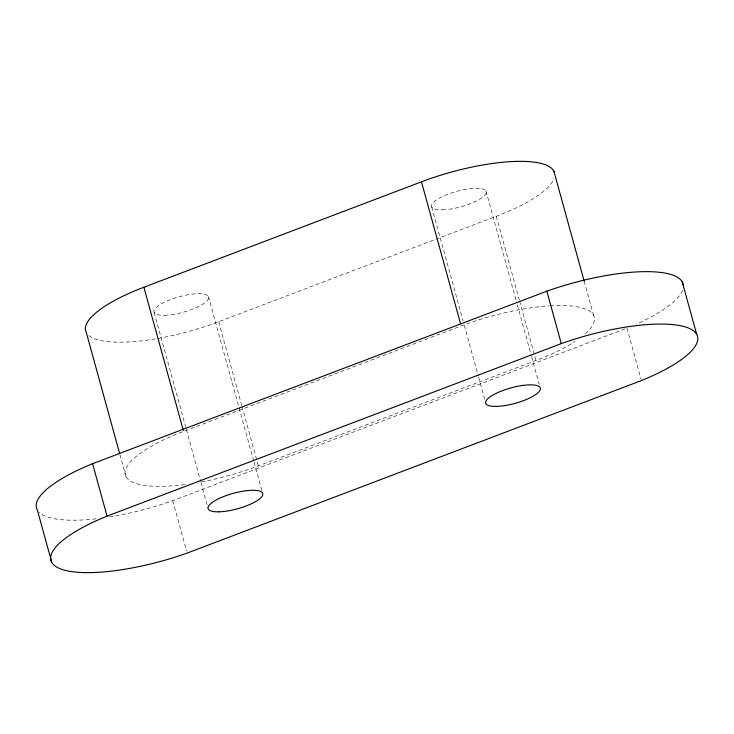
<?xml version="1.0" encoding="UTF-8"?>
<svg xmlns="http://www.w3.org/2000/svg" width="734" height="734" viewBox="0 0 734 734"><rect width="100%" height="100%" fill="white"/><g stroke="black" fill="none" stroke-linecap="round" stroke-linejoin="round"><path stroke-width="0.55" stroke-dasharray="3.67 2.75" d="M88.832 335.493A99.191 28.002 -15.4 0 0 218.677 321.731L496.267 216.301A99.191 28.002 -15.4 0 0 554.06 178.628M184.665 430.986L461.181 325.96A99.191 28.002 -15.4 0 1 549.142 305.858M201.355 481.935A99.191 28.002 -15.4 0 0 258.377 465.888L535.967 360.458A99.191 28.002 -15.4 0 0 575.126 341.374M109.32 516.993A106.522 30.076 -15.4 0 0 172.729 500.661L625.9 328.548M626.964 328.144L641.103 379.469M584.172 281.159L593.567 315.271M496.267 216.301L519.305 299.931M519.608 301.032L535.967 360.458M486.009 191.069L516.121 300.408M517.342 304.821L531.333 355.623M531.636 356.724L539.242 384.332M431.73 207.034L463.062 320.786M464.273 325.208L478.265 376.001M478.577 377.111L485.569 402.507M218.677 321.731L241.706 405.361M242.009 406.462L258.377 465.888M208.419 296.499L253.744 461.053M254.047 462.154L262.258 491.973M154.14 312.464L186.078 428.427M186.381 429.528L200.676 481.431M200.978 482.541L207.979 507.937M172.729 500.661L186.564 550.895M119.926 454.566L125.991 476.577M682.574 290.269A106.522 30.076 -15.4 0 1 636.525 324.07M96.09 518.81A106.522 30.076 -15.4 0 1 39.232 512.405M184.968 484.55A99.191 28.002 -15.4 0 1 125.074 473.035A99.191 28.002 -15.4 0 1 183.592 431.39M550.206 305.794A99.191 28.002 -15.4 0 1 583.732 335.08M164.765 315.244A28.342 8.001 -15.4 0 0 208.474 298.646A28.342 8.001 -15.4 0 0 170.591 299.555A28.342 8.001 -15.4 0 0 164.765 315.244M442.354 209.823A28.342 8.001 -15.4 0 0 486.064 193.216A28.342 8.001 -15.4 0 0 448.18 194.125A28.342 8.001 -15.4 0 0 442.354 209.823"/><path stroke-width="1.1" d="M119.624 453.465L86.282 332.419A99.191 28.002 -15.4 0 1 143.882 287.242L421.472 181.812A99.191 28.002 -15.4 0 1 554.583 173.077M51.784 562.437L37.342 510.02A106.522 30.076 -15.4 0 1 92.594 463.704L546.839 291.187A106.522 30.076 -15.4 0 1 683.281 284.875M107.036 516.13L561.271 343.604A106.522 30.076 -15.4 0 1 689.666 328.538A106.522 30.076 -15.4 0 1 641.406 380.561L187.161 553.087A106.522 30.076 -15.4 0 1 58.775 568.153A106.522 30.076 -15.4 0 1 107.036 516.13L92.594 463.704M682.216 281.828L696.658 334.254M553.867 171.114L584.172 281.159M546.839 291.187L561.271 343.604M421.472 181.812L460.576 323.767M143.882 287.242L183.289 430.289M218.915 511.827A28.342 8.001 -15.4 0 0 262.616 495.221A28.342 8.001 -15.4 0 0 224.742 496.129A28.342 8.001 -15.4 0 0 218.915 511.827M496.505 406.397A28.342 8.001 -15.4 0 0 540.215 389.791A28.342 8.001 -15.4 0 0 502.331 390.699A28.342 8.001 -15.4 0 0 496.505 406.397"/></g></svg>
